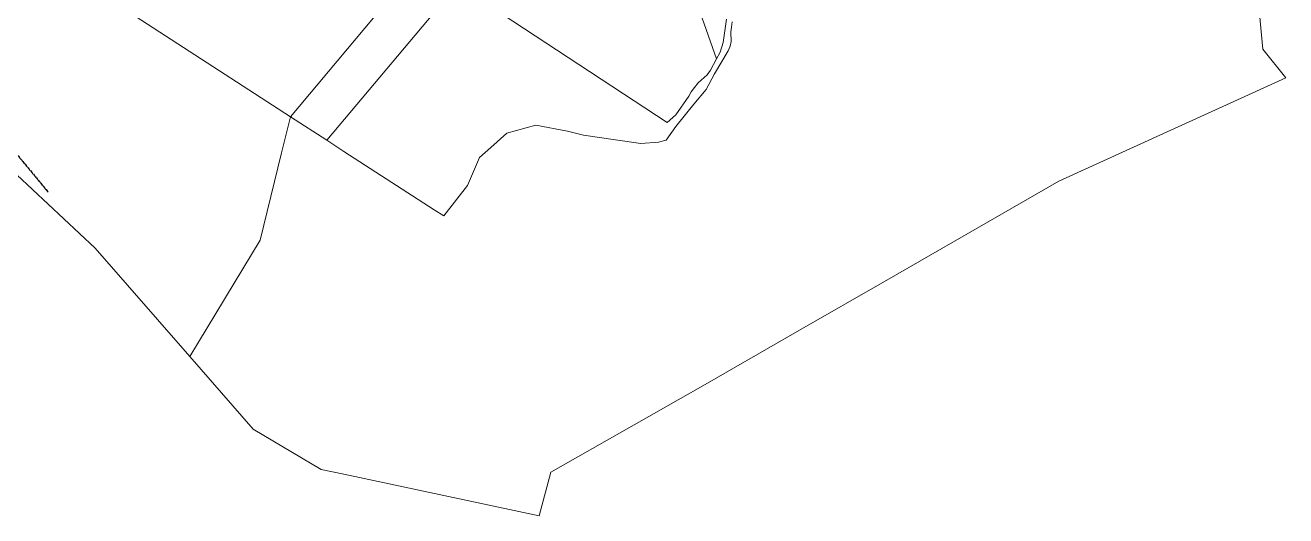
# Model space of a CAD drawing. Header units: metres. Extents: x 257896 to 264438, y 6185680 to 6189085.
# Drawn here: x 261838 to 263021, y 6186126 to 6186586 of the extents above; entities that cross this region are included whole.
import ezdxf

# ---------------------------------------------------------------- set-up
doc = ezdxf.new("R2010")
doc.units = ezdxf.units.M
doc.linetypes.add('Cable Exist OH', pattern=[1, 1, 0])
doc.layers.add('Cadastre Land Parcels_SP_EXT', color=9, linetype='Continuous', lineweight=5)
doc.layers.add('Mains_HV_EXT', color=7, linetype='Continuous')

msp = doc.modelspace()

# ---------------------------------------------------------------- linework, layer by layer
at = {"layer": 'Cadastre Land Parcels_SP_EXT', "linetype": 'Continuous'}
for points in [[(262210.2, 6186647.1), (262271.6, 6186760.8), (261928.7, 6186697.4), (261930.4, 6186601.1), (262086.9, 6186499.9), (262210.2, 6186647.1)], [(262486.7, 6186554), (262471.2, 6186597.5), (262391.3, 6186714.4), (262309.7, 6186746.8), (262243.4, 6186623.9), (262440.4, 6186494.5), (262448.4, 6186501.7), (262460.8, 6186519), (262462.8, 6186523.3), (262466.1, 6186527.4), (262469.5, 6186531.7), (262478, 6186539.3), (262481, 6186543.6), (262486.7, 6186554)]]:
    msp.add_lwpolyline(points, close=True, dxfattribs=at)
for points in [[(261830, 6186445.4), (261903.4, 6186376.7), (261992.4, 6186274.9), (262058.4, 6186384.2), (262078.5, 6186465.9), (262086.9, 6186499.9), (261930.4, 6186601.1), (261910, 6186614.4), (261775.9, 6186701.2)], [(262210.2, 6186647.1), (262086.9, 6186499.9), (262121, 6186477.8), (262243.4, 6186623.9)], [(262501.2, 6186588.8), (262500.6, 6186583.8), (262500.2, 6186579.6), (262500.3, 6186570.3), (262499.5, 6186566.1), (262497.7, 6186561.8), (262484.8, 6186540.2), (262476.9, 6186525.4), (262465.4, 6186511.5), (262448.5, 6186490.6), (262439.4, 6186477.9), (262432.1, 6186476), (262415.6, 6186474.9), (262391.7, 6186478.1), (262361.9, 6186482.6), (262346.8, 6186486.4), (262317, 6186492.1), (262289.8, 6186484.4), (262274.8, 6186471), (262264.3, 6186461.6), (262252.9, 6186435.3), (262230.6, 6186406.8), (262221.8, 6186412.6), (262137, 6186467.4), (262121, 6186477.8), (262086.9, 6186499.9), (262078.5, 6186465.9), (262058.4, 6186384.2), (261992.4, 6186274.9), (261992.4, 6186274.9), (262051.9, 6186206.9), (262115.7, 6186169.1), (262136.8, 6186164.6), (262320.3, 6186125.7), (262331.1, 6186166.6), (262476, 6186248.9), (262564.5, 6186299.7), (262644.2, 6186345.5), (262807.8, 6186439.5), (262913, 6186487.3), (263021, 6186536.2), (262999.5, 6186563.3), (262994.5, 6186616.8)], [(262471.2, 6186597.5), (262486.7, 6186554), (262490.2, 6186560.4), (262492.9, 6186569.5), (262496, 6186591.2)]]:
    msp.add_lwpolyline(points, dxfattribs=at)
at = {"layer": 'Mains_HV_EXT', "linetype": 'Cable Exist OH'}
msp.add_lwpolyline([(261335.9, 6186919.3), (261543.8, 6186762.3), (261626.1, 6186687.6), (261703.4, 6186616.5), (261781.6, 6186523), (261859.3, 6186429.2)], dxfattribs=at)

doc.saveas('drawing.dxf')
